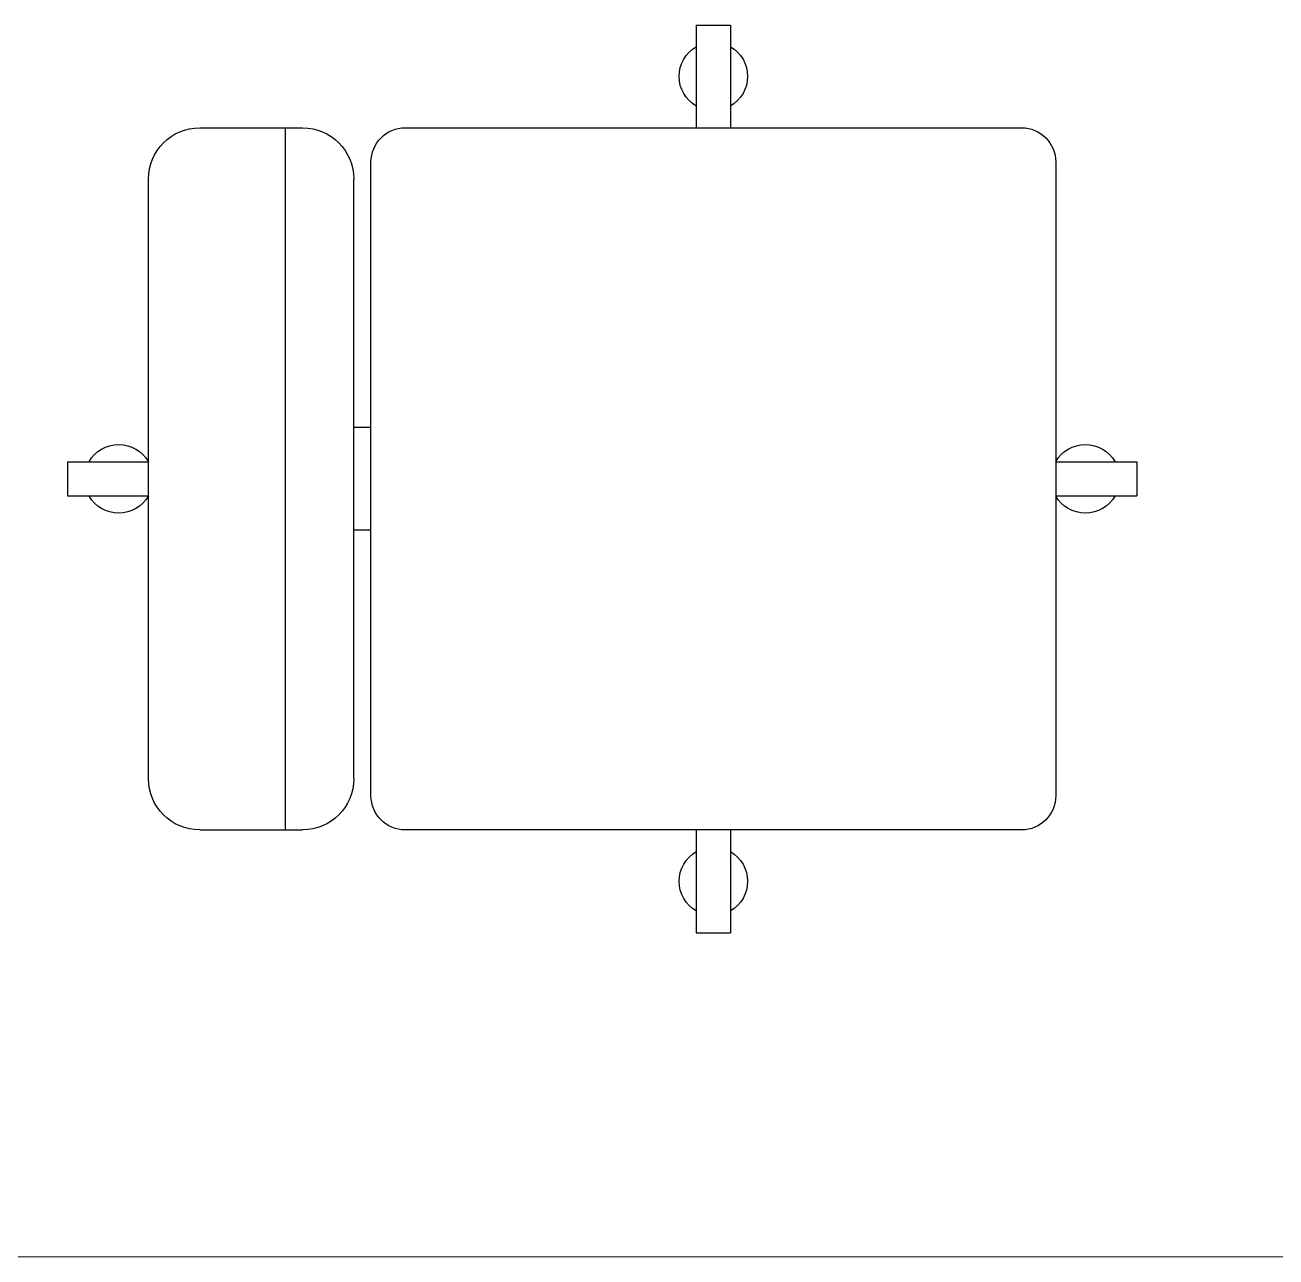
# Model space of a CAD drawing. Header units: metres. Extents: x -22 to 564, y 0 to 143.
# Drawn here: x 114.564 to 115.294, y 37.693 to 38.412 of the extents above; entities that cross this region are included whole.
import ezdxf
from ezdxf.enums import TextEntityAlignment as Align

# ---------------------------------------------------------------- set-up
doc = ezdxf.new("R2010")
doc.units = ezdxf.units.M
doc.layers.add('XREF 1N NEURO-ONCOLOGIA$0$MOBILIARIO', color=161, linetype='Continuous')
doc.layers.add('XREF 1N NEURO-ONCOLOGIA$0$TEX-MOB', color=4, linetype='Continuous')
doc.layers.add('XREF 1N NEURO-ONCOLOGIA$0$MUROS DE TABLAROCA', color=150, linetype='Continuous', lineweight=13)
doc.styles.add('XREF 1N NEURO-ONCOLOGIA$0$HANDLET', font='romans.shx')

# ---------------------------------------------------------------- blocks, each defined once
blk = doc.blocks.new('XREF 1N NEURO-ONCOLOGIA$0$SILLGIRS')
for p, q in [((-0.01, 0.37732), (-0.01, 0.33)), ((-0.01, 0.37732), (0.01, 0.37732)), ((0.01, 0.37732), (0.01, 0.33)), ((0.175, 0.33), (-0.175, 0.33)), ((-0.205, 0.3), (-0.205, 0.24)), ((0.205, 0.3), (0.205, 0.24)), ((0.205, 0.25), (-0.205, 0.25)), ((0.175, 0.21), (-0.175, 0.21)), ((-0.03, 0.2), (-0.03, 0.21)), ((0.03, 0.2), (0.03, 0.21)), ((0.185, 0.2), (-0.185, 0.2)), ((-0.205, 0.18), (-0.205, -0.18)), ((0.205, -0.18), (0.205, 0.18)), ((-0.265, 0.01), (-0.205, 0.01)), ((-0.265, 0.01), (-0.265, -0.01)), ((0.205, 0.01), (0.265, 0.01)), ((0.265, 0.01), (0.265, -0.01)), ((-0.265, -0.01), (-0.205, -0.01)), ((0.205, -0.01), (0.265, -0.01)), ((-0.185, -0.2), (0.185, -0.2)), ((-0.01, -0.2), (-0.01, -0.24732)), ((0.01, -0.2), (0.01, -0.24732)), ((-0.01, -0.24732), (0.01, -0.24732))]:
    blk.add_line(p, q)
for centre, radius, start, end in [((0, 0.34732), 0.02, 120, 240), ((0, 0.34732), 0.02, 300, 60), ((-0.175, 0.3), 0.03, 90, 180), ((0.175, 0.3), 0.03, 0, 90), ((-0.175, 0.24), 0.03, 180, 270), ((0.175, 0.24), 0.03, 270, 0), ((-0.185, 0.18), 0.02, 90, 180), ((0.185, 0.18), 0.02, 0, 90), ((-0.235, 0), 0.02, 30, 150), ((0.235, 0), 0.02, 30, 150), ((-0.235, 0), 0.02, 210, 330), ((0.235, 0), 0.02, 210, 330), ((-0.185, -0.18), 0.02, 180, 270), ((0.185, -0.18), 0.02, 270, 0), ((0, -0.21732), 0.02, 120, 240), ((0, -0.21732), 0.02, 300, 60)]:
    blk.add_arc(centre, radius, start, end)
blk = doc.blocks.new('XREF 1N NEURO-ONCOLOGIA')
at = {"layer": 'XREF 1N NEURO-ONCOLOGIA$0$MUROS DE TABLAROCA'}
blk.add_line((4.24191, 28.30765), (4.24191, 31.60765), dxfattribs=at)
at = {"layer": 'XREF 1N NEURO-ONCOLOGIA$0$MOBILIARIO', "xscale": -1}
blk.add_blockref('XREF 1N NEURO-ONCOLOGIA$0$SILLGIRS', (4.69627, 29.45125), dxfattribs=at)
at = {"layer": 'XREF 1N NEURO-ONCOLOGIA$0$TEX-MOB', "style": 'XREF 1N NEURO-ONCOLOGIA$0$HANDLET'}
for p in [(1.70002, 4.58473, 0), (1.70735, 2.01378, 0)]:
    blk.add_attdef('234', text='', height=0.075, rotation=180, dxfattribs=at).set_placement(p, align=Align.MIDDLE_CENTER)

msp = doc.modelspace()

# ---------------------------------------------------------------- block references
at = {"rotation": 90}
msp.add_blockref('XREF 1N NEURO-ONCOLOGIA', (144.41686, 33.45112), dxfattribs=at)

doc.saveas('drawing.dxf')
